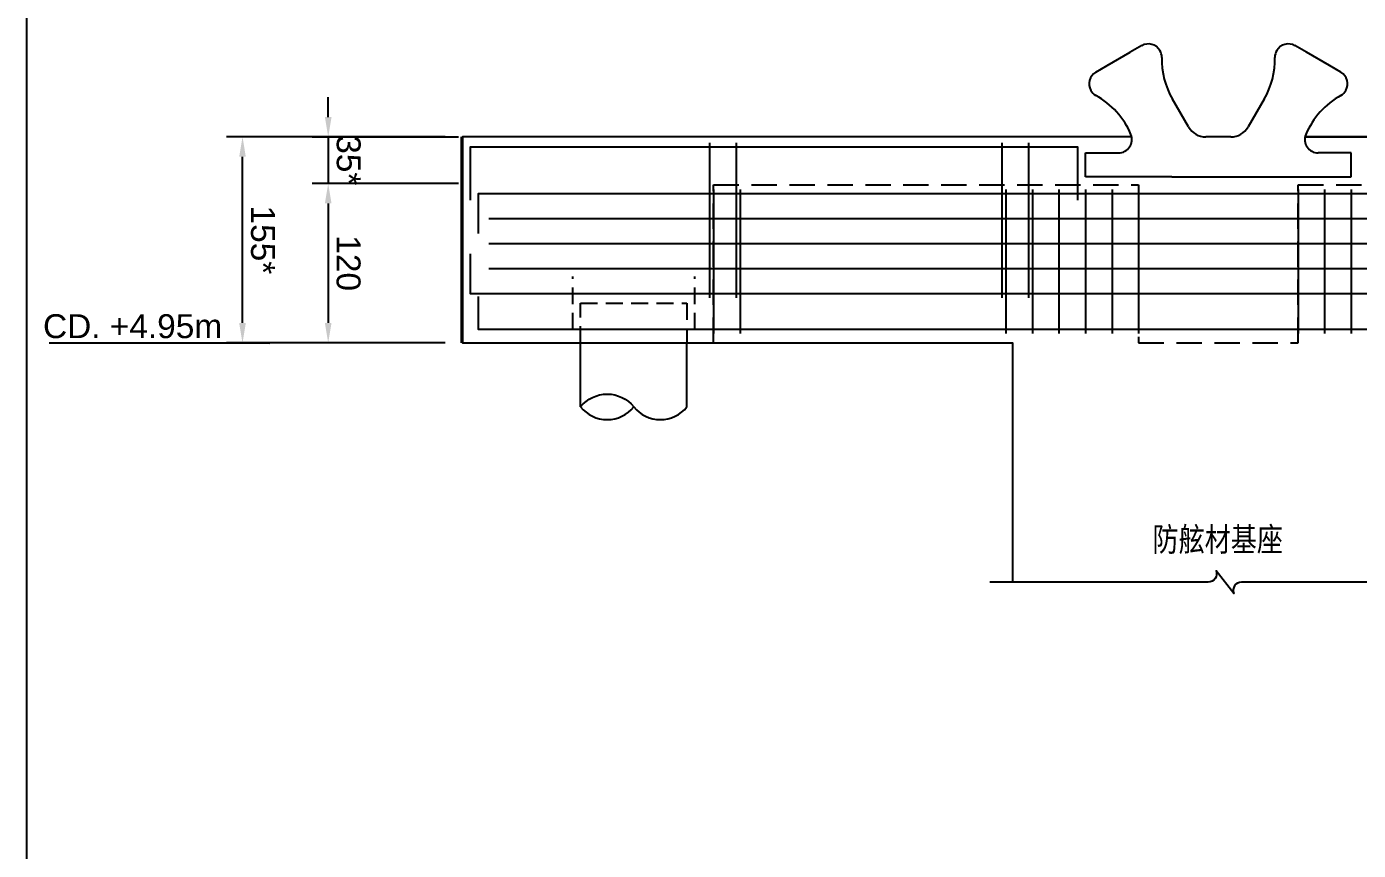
# Model space of a CAD drawing. Header units: millimetres. Extents: x 4668 to 40173, y -3560 to 14620.
# Drawn here: x 15978 to 16980, y -2940 to -2321 of the extents above; entities that cross this region are included whole.
import ezdxf
from ezdxf import colors
from ezdxf.entities.mleader import LeaderData, LeaderLine
from ezdxf.enums import TextEntityAlignment as Align
from ezdxf.math import Vec2, Vec3

# ---------------------------------------------------------------- set-up
doc = ezdxf.new("R2010")
doc.units = ezdxf.units.MM
for name, pattern in [('CENTER', [50.8, 31.75, -6.35, 6.35, -6.35]), ('DASHED', [19.05, 12.7, -6.35]), ('HIDDEN', [9.525, 6.35, -3.175])]:
    doc.linetypes.add(name, pattern=pattern)
doc.layers.add('HB_0', color=7, linetype='Continuous', transparency=0.5)
for name, color, linetype in [('HB_DIM', 1, 'Continuous'), ('HB_TXT_CTEXT', 2, 'Continuous'), ('鋼筋', 3, 'Continuous')]:
    doc.layers.add(name, color=color, linetype=linetype)
doc.styles.get("Standard").update_dxf_attribs({"font": 'arial.ttf'})
doc.dimstyles.new('60', dxfattribs={"dimscale": 6, "dimtxt": 3, "dimasz": 2.5, "dimexe": 2, "dimexo": 2, "dimgap": 1, "dimtad": 1, "dimdec": 0, "dimdsep": 46, "dimtxsty": 'Standard', "dimcen": 0, "dimclrd": 1, "dimclre": 1, "dimclrt": 2, "dimadec": 0, "dimazin": 0, "dimtfac": 1, "dimtdec": 0, "dimtix": 1, "dimtmove": 2, "dimatfit": 3, "dimfxl": 1, "dimtolj": 1, "dimtzin": 0, "dimarcsym": 0})

# ---------------------------------------------------------------- blocks, each defined once
blk = doc.blocks.new('80cm直樁')
at = {"layer": 'HB_0', "color": 252, "linetype": 'DASHED'}
for p, q in [((-46, -20), (-46, 20)), ((46, -20), (46, 20))]:
    blk.add_line(p, q, dxfattribs=at)
at = {"layer": 'HB_0', "linetype": 'Continuous'}
for p, q in [((-40, -78.1), (-40, -30)), ((40, -78.1), (40, -30))]:
    blk.add_line(p, q, dxfattribs=at)
at = {"layer": 'HB_0', "color": 252, "linetype": 'DASHED'}
blk.add_lwpolyline([(-40, -30), (-40, 0), (40, 0), (40, -30)], dxfattribs=at)
at = {"layer": 'HB_0', "linetype": 'Continuous'}
for points in [[(-40, -78.1, -0.48), (0, -78.1, 0.48), (40, -78.1, 0.48)], [(-40, -78.1, 0.48), (0, -78.1, 0.48)]]:
    blk.add_lwpolyline(points, format="xyb", dxfattribs=at)
blk = doc.blocks.new('*D405')
at = {"layer": 'Defpoints', "color": 0}
for p in [(16140.2, -2403.6), (16304.7, -2403.6), (16304.7, -2558.6)]:
    blk.add_point(p, dxfattribs=at)
at = {"layer": 'HB_DIM', "color": 1, "lineweight": -2}
for p, q in [((16292.7, -2403.6), (16128.2, -2403.6)), ((16140.2, -2543.6), (16140.2, -2418.6)), ((16292.7, -2558.6), (16128.2, -2558.6))]:
    blk.add_line(p, q, dxfattribs=at)
at = {"layer": 'HB_DIM', "color": 1}
for points in [[(16142.7, -2418.6), (16137.7, -2418.6), (16140.2, -2403.6)], [(16137.7, -2543.6), (16142.7, -2543.6), (16140.2, -2558.6)]]:
    blk.add_solid(points, dxfattribs=at)
at = {"layer": 'HB_DIM', "color": 2, "insert": (16155.5, -2481.1), "char_height": 18, "attachment_point": 5, "rotation": 270}
blk.add_mtext('\\A1;155*', dxfattribs=at)
blk = doc.blocks.new('*D406')
at = {"layer": 'Defpoints', "color": 0}
for p in [(16314.8, -2403.7), (16204.7, -2438.7), (16314.8, -2438.7)]:
    blk.add_point(p, dxfattribs=at)
at = {"layer": 'HB_DIM', "color": 1, "lineweight": -2}
for p, q in [((16204.7, -2388.7), (16204.7, -2373.7)), ((16302.8, -2403.7), (16192.7, -2403.7)), ((16204.7, -2403.7), (16204.7, -2438.7)), ((16302.8, -2438.7), (16192.7, -2438.7)), ((16204.7, -2453.7), (16204.7, -2468.7))]:
    blk.add_line(p, q, dxfattribs=at)
at = {"layer": 'HB_DIM', "color": 1}
for points in [[(16202.2, -2388.7), (16207.2, -2388.7), (16204.7, -2403.7)], [(16207.2, -2453.7), (16202.2, -2453.7), (16204.7, -2438.7)]]:
    blk.add_solid(points, dxfattribs=at)
at = {"layer": 'HB_DIM', "color": 2, "insert": (16220, -2421.2), "char_height": 18, "attachment_point": 5, "rotation": 270}
blk.add_mtext('\\A1;35*', dxfattribs=at)
blk = doc.blocks.new('_None')
blk = doc.blocks.new('*D407')
at = {"layer": 'Defpoints', "color": 0}
for p in [(16304.7, -2438.6), (16204.7, -2558.6), (16304.7, -2558.6)]:
    blk.add_point(p, dxfattribs=at)
at = {"layer": 'HB_DIM', "color": 1, "lineweight": -2}
for p, q in [((16292.7, -2438.6), (16192.7, -2438.6)), ((16204.7, -2453.6), (16204.7, -2543.6)), ((16292.7, -2558.6), (16192.7, -2558.6))]:
    blk.add_line(p, q, dxfattribs=at)
at = {"layer": 'HB_DIM', "color": 1}
for points in [[(16207.2, -2453.6), (16202.2, -2453.6), (16204.7, -2438.6)], [(16202.2, -2543.6), (16207.2, -2543.6), (16204.7, -2558.6)]]:
    blk.add_solid(points, dxfattribs=at)
at = {"layer": 'HB_DIM', "color": 2, "insert": (16219.9, -2498.6), "char_height": 18, "attachment_point": 5, "rotation": 270}
blk.add_mtext('\\A1;120', dxfattribs=at)
blk = doc.blocks.new('double c')
at = {"layer": 'HB_0', "color": 7, "linetype": 'Continuous'}
for p, q in [((1505608.5, -1446884.7), (1505599.9, -1446889.7)), ((1505732.6, -1446889.7), (1505723.9, -1446884.7)), ((1505582.6, -1446899.7), (1505599.9, -1446889.7)), ((1505749.9, -1446899.7), (1505732.6, -1446889.7)), ((1505573.9, -1446904.7), (1505582.6, -1446899.7)), ((1505758.5, -1446904.7), (1505749.9, -1446899.7)), ((1505643.8, -1446945.9), (1505631.8, -1446925)), ((1505700.6, -1446925), (1505688.6, -1446945.9)), ((1505666.2, -1446953.4), (1505656.8, -1446953.4)), ((1505675.6, -1446953.4), (1505666.2, -1446953.4)), ((1505566.2, -1446983.4), (1505566.2, -1446965.4)), ((1505566.2, -1446965.4), (1505591.1, -1446965.4)), ((1505766.2, -1446965.4), (1505741.3, -1446965.4)), ((1505766.2, -1446983.4), (1505766.2, -1446965.4)), ((1505631.2, -1446983.4), (1505566.2, -1446983.4)), ((1505631.2, -1446983.4), (1505701.2, -1446983.4)), ((1505701.2, -1446983.4), (1505766.2, -1446983.4))]:
    blk.add_line(p, q, dxfattribs=at)
for centre, radius, start, end in [((1505613.5, -1446893.4), 10, 30, 120), ((1505613, -1446893.8), 10.7, 1.3853, 30.3798), ((1505719.4, -1446893.8), 10.7, 149.6202, 178.6147), ((1505718.9, -1446893.4), 10, 60, 150), ((1505683.6, -1446894.8), 60, 178.7643, 210.2362), ((1505648.8, -1446894.8), 60, 329.7638, 1.2357), ((1505578.9, -1446913.4), 10, 120, 210), ((1505753.5, -1446913.4), 10, 330, 60), ((1505579.5, -1446913.1), 10.7, 209.6202, 238.6147), ((1505752.9, -1446913.1), 10.7, 301.3853, 330.3798), ((1505545.1, -1446974.8), 60, 22.8745, 61.2357), ((1505787.4, -1446974.8), 60, 118.7643, 157.1255), ((1505656.8, -1446938.4), 15, 210, 270), ((1505675.6, -1446938.4), 15, 270, 330), ((1505591.1, -1446955.4), 10, 270, 22.8745), ((1505741.3, -1446955.4), 10, 157.1255, 270)]:
    blk.add_arc(centre, radius, start, end, dxfattribs=at)

msp = doc.modelspace()

# ---------------------------------------------------------------- linework, layer by layer
at = {"layer": 'Defpoints', "color": 1, "linetype": 'Continuous'}
msp.add_lwpolyline([(20711.712, -2961.61), (20711.712, -1902.61), (15977.712, -1902.61), (15977.712, -2961.61)], dxfattribs=at)
at = {"layer": 'HB_0', "color": 1, "linetype": 'CENTER', "ltscale": 5}
msp.add_line((16304.712, -2403.61), (16304.712, -2558.61), dxfattribs=at)
at = {"layer": 'HB_0', "color": 1, "linetype": 'HIDDEN', "ltscale": 3}
msp.add_lwpolyline([(16809.443, -2403.61), (16305.712, -2403.61), (16305.712, -2558.61), (16494.712, -2558.61), (16494.712, -2439.61), (16814.712, -2439.61), (16814.712, -2558.61), (16934.712, -2558.61), (16934.712, -2439.61), (17254.712, -2439.61), (17254.712, -2558.61), (17374.712, -2558.61), (17374.712, -2439.61), (17694.712, -2439.61), (17694.712, -2558.61), (17814.712, -2558.61), (17814.712, -2439.61), (18134.712, -2439.61), (18134.712, -2558.61), (18254.712, -2558.61), (18254.712, -2439.61), (18574.712, -2439.61)], dxfattribs=at)
at = {"layer": 'HB_0', "color": 7, "linetype": 'Continuous'}
for points in [[(16809.443, -2403.61), (16305.712, -2403.61), (16305.712, -2558.61), (16719.712, -2558.61), (16719.712, -2738.61)], [(16939.98, -2403.61), (18129.443, -2403.61)], [(18129.443, -2403.61), (16939.98, -2403.61)]]:
    msp.add_lwpolyline(points, dxfattribs=at)
at = {"layer": 'HB_0', "color": 7, "linetype": 'HIDDEN'}
msp.add_lwpolyline([(18129.443, -2403.61), (16939.98, -2403.61)], dxfattribs=at)
at = {"layer": 'HB_DIM', "linetype": 'Continuous'}
msp.add_lwpolyline([(17041.778, -2738.61), (16892.128, -2738.61, 0.52947275), (16886.297, -2747.191), (16872.96, -2730.029, -0.53281519), (16867.128, -2738.61), (16702.774, -2738.61)], format="xyb", dxfattribs=at)
at = {"layer": '鋼筋'}
for p, q in [((16491.715, -2408.11), (16491.715, -2524.61)), ((16511.715, -2408.11), (16511.715, -2524.61)), ((16711.715, -2408.11), (16711.715, -2524.61)), ((16731.715, -2408.11), (16731.715, -2524.61)), ((16494.715, -2443.11), (16494.715, -2551.61)), ((16514.715, -2443.11), (16514.715, -2551.61)), ((16714.715, -2443.11), (16714.715, -2551.61)), ((16734.715, -2443.11), (16734.715, -2551.61)), ((16754.715, -2443.11), (16754.715, -2551.61)), ((16774.715, -2443.11), (16774.715, -2551.61)), ((16794.715, -2443.11), (16794.715, -2551.61)), ((16814.715, -2443.11), (16814.715, -2551.61)), ((16934.715, -2443.11), (16934.715, -2551.61)), ((16954.715, -2443.11), (16954.715, -2551.61)), ((16974.715, -2443.11), (16974.715, -2551.61))]:
    msp.add_line(p, q, dxfattribs=at)
at = {"layer": '鋼筋', "color": 4}
for p, q in [((16325.712, -2464.985), (20483.212, -2464.985)), ((16325.712, -2483.86), (20483.212, -2483.86)), ((16325.712, -2502.735), (20483.212, -2502.735))]:
    msp.add_line(p, q, dxfattribs=at)
at = {"layer": '鋼筋'}
for points in [[(16311.712, -2451.14), (16311.712, -2411.11), (16768.712, -2411.11), (16768.712, -2451.14)], [(16317.712, -2476.171), (16317.712, -2446.11), (20490.712, -2446.11), (20490.712, -2476.11)], [(20496.712, -2491.61), (20496.712, -2521.61), (16311.712, -2521.61), (16311.712, -2491.61)], [(20490.712, -2523.61), (20490.712, -2548.61), (16317.712, -2548.61), (16317.712, -2523.61)]]:
    msp.add_lwpolyline(points, dxfattribs=at)

# ---------------------------------------------------------------- block references
at = {"layer": 'HB_0', "color": 7, "linetype": 'Continuous'}
msp.add_blockref('double c', (-1488791.504, 1444549.751), dxfattribs=at)
at = {"layer": 'HB_0', "linetype": 'Continuous'}
msp.add_blockref('80cm直樁', (16434.712, -2528.61), dxfattribs=at)

# ---------------------------------------------------------------- texts
at = {"layer": 'HB_TXT_CTEXT', "linetype": 'Continuous', "width": 0.8}
msp.add_text('防舷材基座', height=18, rotation=360, dxfattribs=at).set_placement((16874.237, -2705.992), align=Align.MIDDLE)

# ---------------------------------------------------------------- dimensions: what is measured, and where the dimension line sits
at = {"layer": 'HB_DIM'}
for base, p1, p2, picture, middle in [((16204.712, -2438.66), (16314.762, -2403.66), (16314.762, -2438.66), '*D406', (16220.009, -2421.16)), ((16140.172, -2403.61), (16304.712, -2558.61), (16304.712, -2403.61), '*D405', (16155.469, -2481.11))]:
    dim = msp.add_linear_dim(base=base, p1=p1, p2=p2, angle=90, text='<>*', dimstyle='60', dxfattribs=at)
    dim.commit()
    dim.dimension.update_dxf_attribs({"geometry": picture, "text_midpoint": middle})
dim = msp.add_linear_dim(base=(16204.712, -2558.61), p1=(16304.712, -2438.61), p2=(16304.712, -2558.61), angle=90, dimstyle='60', dxfattribs=at)
dim.commit()
dim.dimension.update_dxf_attribs({"geometry": '*D407', "text_midpoint": (16219.901, -2498.61)})

# ---------------------------------------------------------------- leaders
at = {"layer": 'HB_0', "linetype": 'Continuous'}
ml = msp.add_multileader_mtext('Standard', dxfattribs=at)
ml.set_content('CD. +4.95m', color=2)
ml.set_leader_properties(color=1)
ml.set_arrow_properties(name='NONE')
ml.build(insert=Vec2(0, 0))
ml.multileader.update_dxf_attribs({"text_left_attachment_type": 5, "text_right_attachment_type": 5, "dogleg_length": 3, "arrow_head_size": 15, "scale": 6})
ctx = ml.context
ctx.base_point, ctx.scale, ctx.char_height, ctx.arrow_head_size, ctx.landing_gap_size, ctx.plane_origin = Vec3(15975.23, -2558.61), 6, 18, 15, 18, Vec3(16148.175, -2558.61)
ctx.left_attachment, ctx.right_attachment, ctx.text_align_type = 5, 5, 2
notes = []
notes.append((ctx, [(0, (1, 1, 0), (16160.887, -2558.916), (-1, 0), 18, [(0, [(16133.636, -2558.61)], 0, [])])]))
ctx.mtext.insert, ctx.mtext.alignment, ctx.mtext.flow_direction = Vec3(16124.887, -2537.01), 3, 5
for ctx, leaders in notes:
    for number, flags, end, landing, length, lines in leaders:
        leader = LeaderData()
        leader.index, (leader.has_last_leader_line, leader.has_dogleg_vector, leader.attachment_direction) = number, flags
        leader.last_leader_point, leader.dogleg_vector, leader.dogleg_length = Vec3(end), Vec3(landing), length
        for number, points, colour, breaks in lines:
            line = LeaderLine()
            line.index, line.vertices, line.color, line.breaks = number, Vec3.list(points), colors.encode_raw_color(colour), breaks
            leader.lines.append(line)
        ctx.leaders.append(leader)

doc.saveas('drawing.dxf')
